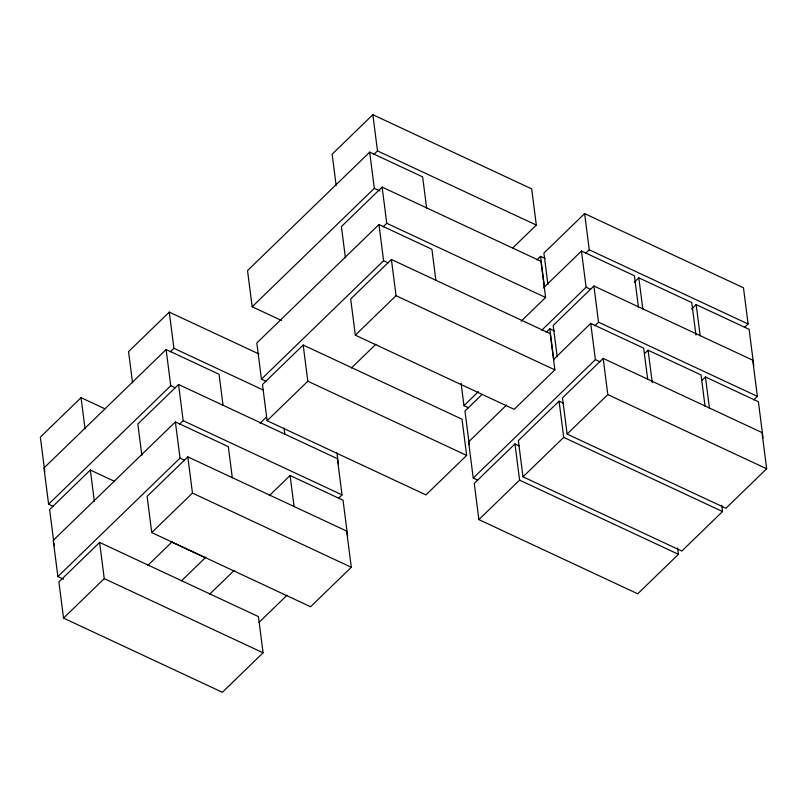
<?xml version="1.0" encoding="UTF-8"?>
<svg xmlns="http://www.w3.org/2000/svg" width="807" height="807" viewBox="0 0 807 807"><rect width="100%" height="100%" fill="white"/><g stroke="black" fill="none" stroke-linecap="round" stroke-linejoin="round"><path stroke-width="1.21" d="M104.89 408.786L81.063 397.659L40.35 437.132L44.829 472.085M258.906 353.97L169.278 312.117L128.565 351.59L132.56 382.8M512.798 247.9L536.322 225.082L531.692 188.888L372.854 114.715L332.141 154.198L336.136 185.398M223.055 405.467L219.06 374.266L166.111 349.542L43.971 467.979L48.602 504.173L53.111 506.282M426.631 208.065L422.636 176.864L369.687 152.14L247.537 270.577L252.177 306.771L281.472 320.45M170.297 351.822L173.919 348.311L169.278 312.117M373.873 154.419L377.494 150.909L372.854 114.715M48.602 504.173L170.751 385.736L166.111 349.542M252.177 306.771L374.327 188.334L369.687 152.14M114.16 481.174L90.334 470.047L49.62 509.52L53.625 540.73M338.405 498.383L342.027 494.873L337.387 458.679L178.559 384.505L137.836 423.988L141.84 455.188M521.171 321.166L545.603 297.48L540.962 261.276L382.125 187.103L341.411 226.585L345.406 257.786M232.325 477.855L228.331 446.654L175.381 421.93L53.242 540.367L57.882 576.561L63.511 579.194M435.901 280.453L431.906 249.252L378.957 224.528L256.818 342.965L261.448 379.169L265.957 381.267M179.568 424.21L183.189 420.699L178.559 384.505M383.143 226.807L386.765 223.297L382.125 187.103M57.882 576.561L180.022 458.124L175.381 421.93M261.448 379.169L383.597 260.722L378.957 224.528M99.614 542.435L58.901 581.918L63.531 618.112L222.369 692.285L263.082 652.802L258.442 616.609L99.614 542.435L104.244 578.629L63.531 618.112M187.829 456.893L147.116 496.376L151.746 532.57L310.584 606.743L351.297 567.271L346.657 531.067L187.829 456.893L192.459 493.087L151.746 532.57M303.19 345.033L262.467 384.515L267.107 420.709L425.945 494.883L466.658 455.41L462.018 419.206L303.19 345.033L307.82 381.227L267.107 420.709M391.405 259.491L350.682 298.973L355.322 335.167L514.16 409.341L554.873 369.868L550.233 333.674L391.405 259.491L396.035 295.685L355.322 335.167M260.015 423.292L266.35 417.148M147.913 565.324L172.345 541.628M351.489 367.921L375.921 344.226M181.525 580.778L205.956 557.092M269.286 495.68L290.096 475.505L343.046 500.229L347.676 536.423M536.907 259.894L540.529 256.384L545.068 258.502M744.488 327.501L748.099 323.99L743.469 287.796L584.631 213.613L543.918 253.095L547.913 284.296M209.689 594.164L234.111 570.478M543.464 287.887L581.464 251.038L634.413 275.762L638.408 306.973M585.65 253.317L589.271 249.807L584.631 213.613M468.464 407.777L463.954 405.679L478.43 391.637M541.769 330.224L586.104 287.231L581.464 251.038M482.162 394.361L464.973 411.025L469.291 444.728M546.178 332.282L549.799 328.772L554.338 330.89M753.758 399.889L757.38 396.378L752.739 360.184L593.902 286.001L553.188 325.483L557.193 356.684M259.017 622.399L287.06 595.203M506.594 405.023L468.595 441.873L473.235 478.067L477.734 480.165M553.642 359.397L590.734 323.425L643.683 348.16L647.678 379.361M634.302 282.208L638.821 277.83L691.77 302.554L695.927 335.006M594.92 325.705L598.542 322.205L593.902 286.001M473.235 478.067L595.374 359.629L590.734 323.425M519.506 446.059L514.967 443.941L474.254 483.413L478.884 519.607L637.722 593.791L678.435 554.308L677.638 548.064M563.609 403.288L559.069 401.17L518.356 440.642L522.997 476.836L681.824 551.02L722.537 511.537L721.74 505.293M603.182 358.399L562.469 397.871L567.099 434.075L725.937 508.249L766.65 468.766L762.01 432.572L603.182 358.399L607.812 394.593L567.099 434.075M644.48 353.728L648.092 350.218L701.041 374.942L705.036 406.143M691.649 309L696.179 304.612L749.118 329.337L753.758 365.531M478.884 519.607L519.597 480.135L514.967 443.941M522.997 476.836L563.71 437.364L559.069 401.17M701.828 380.511L705.449 377L758.398 401.725L763.029 437.919M377.494 150.909L536.322 225.082M589.271 249.807L748.099 323.99M374.327 188.334L379.956 190.966M586.104 287.231L590.603 289.34M386.765 223.297L545.603 297.48M598.542 322.205L757.38 396.378M383.597 260.722L388.106 262.83M595.374 359.629L599.883 361.728M396.035 295.685L554.873 369.868M607.812 394.593L766.65 468.766M563.71 437.364L722.537 511.537M307.82 381.227L466.658 455.41M519.597 480.135L678.435 554.308M173.919 348.311L263.546 390.164M170.751 385.736L175.25 387.834M183.189 420.699L342.027 494.873M180.022 458.124L184.531 460.232M192.459 493.087L351.297 567.271M170.983 541.739L205.028 557.637M104.244 578.629L263.082 652.802M696.179 304.612L700.173 335.813M705.449 377L709.444 408.201M638.821 277.83L642.816 309.031M648.092 350.218L652.248 382.669M540.529 256.384L544.523 287.585M549.799 328.772L553.794 359.983M461.079 383.214L463.954 405.679M336.963 452.798L338.405 464.035M284.024 428.073L284.821 434.317M290.096 475.505L294.091 506.705M81.063 397.659L85.058 428.86M90.334 470.047L94.338 501.248M53.938 543.222L54.261 545.724"/></g></svg>
